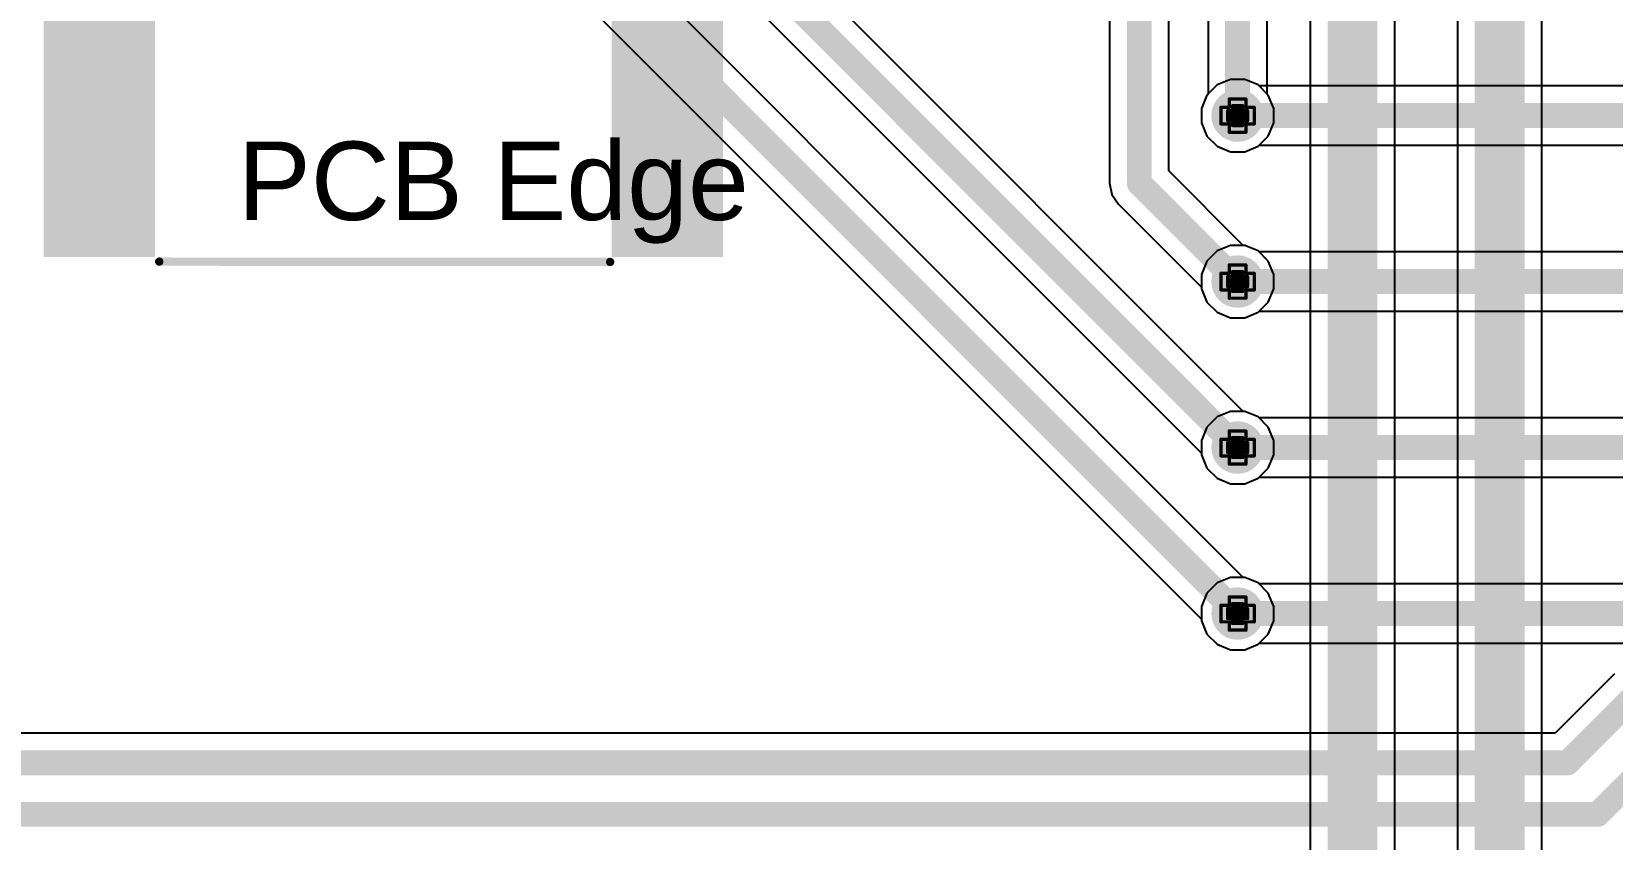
# Model space of a CAD drawing. Header units: inches. Extents: x -7 to 5163, y -3 to 5149.
# Drawn here: x 149.3 to 173.51, y 25.25 to 37.61 of the extents above; entities that cross this region are included whole.
import ezdxf

# ---------------------------------------------------------------- set-up
doc = ezdxf.new("R2010")
doc.units = ezdxf.units.IN
for name, color, linetype in [('Bottom Layer', 5, 'Continuous'), ('Bottom Solder', 6, 'Continuous'), ('Drill Drawing', 1, 'Continuous'), ('GND', 76, 'Continuous'), ('PWR', 16, 'Continuous'), ('Top Layer', 1, 'Continuous'), ('Top Overlay', 2, 'Continuous'), ('Top Paste', 8, 'Continuous'), ('Top Solder', 216, 'Continuous'), ('Via Holes', 16, 'Continuous')]:
    doc.layers.add(name, color=color, linetype=linetype)
doc.styles.add('Arial', font='', dxfattribs={"height": 0.2})
doc.styles.get('Arial').set_extended_font_data('Arial')

# ---------------------------------------------------------------- blocks, each defined once
blk = doc.blocks.new('WAFER_PH2_0_3PWB_65')
at = {"layer": 'Top Layer'}
for points in [[(-2.5, 4.6), (-1.5, 4.6), (-1.5, 1.1), (-2.5, 1.1)], [(-0.5, 4.6), (0.5, 4.6), (0.5, 1.1), (-0.5, 1.1)], [(1.5, 4.6), (2.5, 4.6), (2.5, 1.1), (1.5, 1.1)], [(-5.1, -1.1), (-3.6, -1.1), (-3.6, -4.6), (-5.1, -4.6)], [(3.6, -1.1), (5.1, -1.1), (5.1, -4.6), (3.6, -4.6)]]:
    blk.add_hatch(color=1, dxfattribs=at).paths.add_polyline_path(points)
at = {"layer": 'Top Paste'}
for points in [[(-2.5, 4.6), (-1.5, 4.6), (-1.5, 1.1), (-2.5, 1.1)], [(-0.5, 4.6), (0.5, 4.6), (0.5, 1.1), (-0.5, 1.1)], [(1.5, 4.6), (2.5, 4.6), (2.5, 1.1), (1.5, 1.1)], [(-5.1, -1.1), (-3.6, -1.1), (-3.6, -4.6), (-5.1, -4.6)], [(3.6, -1.1), (5.1, -1.1), (5.1, -4.6), (3.6, -4.6)]]:
    blk.add_hatch(color=8, dxfattribs=at).paths.add_polyline_path(points)
at = {"layer": 'Top Solder'}
for points in [[(-2.602, 4.702), (-1.398, 4.702), (-1.398, 0.998), (-2.602, 0.998)], [(-0.602, 4.702), (0.602, 4.702), (0.602, 0.998), (-0.602, 0.998)], [(1.398, 4.702), (2.602, 4.702), (2.602, 0.998), (1.398, 0.998)], [(-5.202, -0.998), (-3.498, -0.998), (-3.498, -4.702), (-5.202, -4.702)], [(3.498, -0.998), (5.202, -0.998), (5.202, -4.702), (3.498, -4.702)]]:
    blk.add_hatch(color=216, dxfattribs=at).paths.add_polyline_path(points)
at = {"layer": 'Top Overlay'}
for points in [[(-2.88, 3.556, 0.127, 0.127, 0), (-2.727, 3.404, 0.127, 0.127, 0)], [(-2.88, 3.251, 0.127, 0.127, 0), (-2.88, 3.556, 0.127, 0.127, 0)], [(-2.88, 3.251, 0.127, 0.127, 0), (-2.727, 3.404, 0.127, 0.127, 0)], [(-5.089, 2.921, 0.127, 0.127, 0), (-2.778, 2.921, 0.127, 0.127, 0)], [(-5.089, -0.864, 0.127, 0.127, 0), (-5.089, 2.921, 0.127, 0.127, 0)], [(2.778, 2.921, 0.127, 0.127, 0), (5.089, 2.921, 0.127, 0.127, 0)], [(5.089, -0.864, 0.127, 0.127, 0), (5.089, 2.921, 0.127, 0.127, 0)], [(-3.432, -4.775, 0.127, 0.127, 0), (3.473, -4.78, 0.127, 0.127, 0)]]:
    blk.add_lwpolyline(points, format="xyseb", dxfattribs=at)
for points in [[(-2.911, 3.556, 0.0635, 0.0635, 1), (-2.848, 3.556, 0.0635, 0.0635, 1)], [(-2.911, 3.556, 0.0635, 0.0635, 1), (-2.848, 3.556, 0.0635, 0.0635, 1)], [(-2.759, 3.404, 0.0635, 0.0635, 1), (-2.695, 3.404, 0.0635, 0.0635, 1)], [(-2.759, 3.404, 0.0635, 0.0635, 1), (-2.695, 3.404, 0.0635, 0.0635, 1)], [(-2.911, 3.251, 0.0635, 0.0635, 1), (-2.848, 3.251, 0.0635, 0.0635, 1)], [(-2.911, 3.251, 0.0635, 0.0635, 1), (-2.848, 3.251, 0.0635, 0.0635, 1)], [(-5.121, 2.921, 0.0635, 0.0635, 1), (-5.058, 2.921, 0.0635, 0.0635, 1)], [(-5.121, 2.921, 0.0635, 0.0635, 1), (-5.058, 2.921, 0.0635, 0.0635, 1)], [(-2.81, 2.921, 0.0635, 0.0635, 1), (-2.746, 2.921, 0.0635, 0.0635, 1)], [(2.746, 2.921, 0.0635, 0.0635, 1), (2.81, 2.921, 0.0635, 0.0635, 1)], [(5.058, 2.921, 0.0635, 0.0635, 1), (5.121, 2.921, 0.0635, 0.0635, 1)], [(5.058, 2.921, 0.0635, 0.0635, 1), (5.121, 2.921, 0.0635, 0.0635, 1)], [(-5.121, -0.864, 0.0635, 0.0635, 1), (-5.058, -0.864, 0.0635, 0.0635, 1)], [(5.058, -0.864, 0.0635, 0.0635, 1), (5.121, -0.864, 0.0635, 0.0635, 1)], [(-3.464, -4.775, 0.0635, 0.0635, 1), (-3.4, -4.775, 0.0635, 0.0635, 1)], [(3.441, -4.78, 0.0635, 0.0635, 1), (3.505, -4.78, 0.0635, 0.0635, 1)]]:
    blk.add_lwpolyline(points, format="xyseb", close=True, dxfattribs=at)
at = {"layer": 'Top Overlay', "style": 'Arial'}
blk.add_text('PCB Edge', height=1.2, rotation=360, dxfattribs=at).set_placement((-2.229, -4.138))

msp = doc.modelspace()

# ---------------------------------------------------------------- hatches: boundary and pattern name
at = {"layer": 'Bottom Layer'}
h = msp.add_hatch(color=5, dxfattribs=at)
edge = h.paths.add_edge_path()
edge.add_arc((167.767, 36.322), 0.3, 0, 360)
h = msp.add_hatch(color=5, dxfattribs=at)
edge = h.paths.add_edge_path()
edge.add_arc((167.767, 33.782), 0.3, 0, 360)
h = msp.add_hatch(color=5, dxfattribs=at)
edge = h.paths.add_edge_path()
edge.add_arc((167.767, 31.242), 0.3, 0, 360)
h = msp.add_hatch(color=5, dxfattribs=at)
edge = h.paths.add_edge_path()
edge.add_arc((167.767, 28.702), 0.3, 0, 360)
at = {"layer": 'Bottom Solder'}
h = msp.add_hatch(color=6, dxfattribs=at)
edge = h.paths.add_edge_path()
edge.add_arc((167.767, 36.322), 0.402, 0, 360)
h = msp.add_hatch(color=6, dxfattribs=at)
edge = h.paths.add_edge_path()
edge.add_arc((167.767, 33.782), 0.402, 0, 360)
h = msp.add_hatch(color=6, dxfattribs=at)
edge = h.paths.add_edge_path()
edge.add_arc((167.767, 31.242), 0.402, 0, 360)
h = msp.add_hatch(color=6, dxfattribs=at)
edge = h.paths.add_edge_path()
edge.add_arc((167.767, 28.702), 0.402, 0, 360)
at = {"layer": 'GND'}
h = msp.add_hatch(color=76, dxfattribs=at)
edge = h.paths.add_edge_path()
edge.add_arc((167.767, 36.322), 0.3, 0, 360)
h = msp.add_hatch(color=76, dxfattribs=at)
edge = h.paths.add_edge_path()
edge.add_arc((167.767, 33.782), 0.3, 0, 360)
h = msp.add_hatch(color=76, dxfattribs=at)
edge = h.paths.add_edge_path()
edge.add_arc((167.767, 31.242), 0.3, 0, 360)
h = msp.add_hatch(color=76, dxfattribs=at)
edge = h.paths.add_edge_path()
edge.add_arc((167.767, 28.702), 0.3, 0, 360)
at = {"layer": 'PWR'}
h = msp.add_hatch(color=16, dxfattribs=at)
edge = h.paths.add_edge_path()
edge.add_arc((167.767, 36.322), 0.3, 0, 360)
h = msp.add_hatch(color=16, dxfattribs=at)
edge = h.paths.add_edge_path()
edge.add_arc((167.767, 33.782), 0.3, 0, 360)
h = msp.add_hatch(color=16, dxfattribs=at)
edge = h.paths.add_edge_path()
edge.add_arc((167.767, 31.242), 0.3, 0, 360)
h = msp.add_hatch(color=16, dxfattribs=at)
edge = h.paths.add_edge_path()
edge.add_arc((167.767, 28.702), 0.3, 0, 360)
at = {"layer": 'Top Layer'}
h = msp.add_hatch(color=1, dxfattribs=at)
edge = h.paths.add_edge_path()
edge.add_arc((167.767, 36.322), 0.3, 0, 360)
h = msp.add_hatch(color=1, dxfattribs=at)
edge = h.paths.add_edge_path()
edge.add_arc((167.767, 33.782), 0.3, 0, 360)
h = msp.add_hatch(color=1, dxfattribs=at)
edge = h.paths.add_edge_path()
edge.add_arc((167.767, 31.242), 0.3, 0, 360)
h = msp.add_hatch(color=1, dxfattribs=at)
edge = h.paths.add_edge_path()
edge.add_arc((167.767, 28.702), 0.3, 0, 360)
at = {"layer": 'Top Solder'}
h = msp.add_hatch(color=216, dxfattribs=at)
edge = h.paths.add_edge_path()
edge.add_arc((167.767, 36.322), 0.402, 0, 360)
h = msp.add_hatch(color=216, dxfattribs=at)
edge = h.paths.add_edge_path()
edge.add_arc((167.767, 33.782), 0.402, 0, 360)
h = msp.add_hatch(color=216, dxfattribs=at)
edge = h.paths.add_edge_path()
edge.add_arc((167.767, 31.242), 0.402, 0, 360)
h = msp.add_hatch(color=216, dxfattribs=at)
edge = h.paths.add_edge_path()
edge.add_arc((167.767, 28.702), 0.402, 0, 360)
at = {"layer": 'Via Holes'}
h = msp.add_hatch(color=7, dxfattribs=at)
edge = h.paths.add_edge_path()
edge.add_arc((167.767, 36.322), 0.15, 0, 360)
h = msp.add_hatch(color=7, dxfattribs=at)
edge = h.paths.add_edge_path()
edge.add_arc((167.767, 33.782), 0.15, 0, 360)
h = msp.add_hatch(color=7, dxfattribs=at)
edge = h.paths.add_edge_path()
edge.add_arc((167.767, 31.242), 0.15, 0, 360)
h = msp.add_hatch(color=7, dxfattribs=at)
edge = h.paths.add_edge_path()
edge.add_arc((167.767, 28.702), 0.15, 0, 360)

# ---------------------------------------------------------------- linework, layer by layer
at = {"layer": 'Bottom Layer'}
for p, q in [((168.878, 127.965), (168.878, 20.188)), ((170.173, 19.919), (170.173, 127.965)), ((171.133, 126.644), (171.133, 19.195)), ((168.22, 36.652), (168.22, 106.119)), ((167.314, 105.932), (167.314, 36.652)), ((165.808, 104.579), (165.808, 35.287)), ((166.715, 35.475), (166.715, 104.767)), ((172.428, 18.927), (172.428, 50.189)), ((167.854, 31.796), (158.976, 40.674)), ((167.854, 29.256), (157.159, 39.951)), ((158.202, 40.166), (167.213, 31.155)), ((156.385, 39.443), (167.213, 28.615)), ((167.297, 36.636), (167.213, 36.432)), ((167.314, 36.652), (167.297, 36.636)), ((168.237, 36.636), (168.22, 36.652)), ((168.321, 36.432), (168.237, 36.636)), ((167.213, 36.432), (167.213, 36.212)), ((168.321, 36.212), (168.321, 36.432)), ((167.213, 36.212), (167.297, 36.008)), ((168.237, 36.008), (168.321, 36.212)), ((167.297, 36.008), (167.453, 35.852)), ((167.453, 35.852), (167.657, 35.768)), ((167.877, 35.768), (168.081, 35.852)), ((168.081, 35.852), (168.237, 36.008)), ((167.657, 35.768), (167.877, 35.768)), ((167.854, 34.336), (166.715, 35.475)), ((165.808, 35.287), (165.843, 35.114)), ((165.843, 35.114), (165.941, 34.967)), ((165.941, 34.967), (167.213, 33.695)), ((167.877, 34.336), (167.854, 34.336)), ((168.081, 34.252), (167.877, 34.336)), ((168.237, 34.096), (168.081, 34.252)), ((168.321, 33.892), (168.237, 34.096)), ((168.321, 33.672), (168.321, 33.892)), ((167.213, 33.695), (167.213, 33.672)), ((167.213, 33.672), (167.297, 33.468)), ((168.237, 33.468), (168.321, 33.672)), ((167.297, 33.468), (167.453, 33.312)), ((168.081, 33.312), (168.237, 33.468)), ((167.453, 33.312), (167.657, 33.228)), ((167.657, 33.228), (167.877, 33.228)), ((167.877, 33.228), (168.081, 33.312)), ((167.877, 31.796), (167.854, 31.796)), ((168.081, 31.712), (167.877, 31.796)), ((168.237, 31.556), (168.081, 31.712)), ((168.321, 31.352), (168.237, 31.556)), ((168.321, 31.132), (168.321, 31.352)), ((167.213, 31.155), (167.213, 31.132)), ((167.213, 31.132), (167.297, 30.928)), ((168.237, 30.928), (168.321, 31.132)), ((167.297, 30.928), (167.453, 30.772)), ((167.453, 30.772), (167.657, 30.688)), ((167.877, 30.688), (168.081, 30.772)), ((168.081, 30.772), (168.237, 30.928)), ((167.657, 30.688), (167.877, 30.688)), ((167.877, 29.256), (167.854, 29.256)), ((168.081, 29.172), (167.877, 29.256)), ((168.237, 29.016), (168.081, 29.172)), ((168.321, 28.812), (168.237, 29.016)), ((168.321, 28.592), (168.321, 28.812)), ((167.213, 28.615), (167.213, 28.592)), ((167.213, 28.592), (167.297, 28.388)), ((168.237, 28.388), (168.321, 28.592)), ((167.297, 28.388), (167.453, 28.232)), ((168.081, 28.232), (168.237, 28.388)), ((167.453, 28.232), (167.657, 28.148)), ((167.657, 28.148), (167.877, 28.148)), ((167.877, 28.148), (168.081, 28.232))]:
    msp.add_line(p, q, dxfattribs=at)
for points in [[(169.525, 19.919, 0.762, 0.762, 0), (169.525, 128.378, 0.762, 0.762, 0)], [(171.78, 18.927, 0.762, 0.762, 0), (171.78, 126.644, 0.762, 0.762, 0)], [(167.767, 36.322, 0.381, 0.381, 0), (167.767, 106.119, 0.381, 0.381, 0)], [(166.262, 35.287, 0.381, 0.381, 0), (166.262, 104.767, 0.381, 0.381, 0)], [(158.523, 40.486, 0.381, 0.381, 0), (167.767, 31.242, 0.381, 0.381, 0)], [(156.706, 39.763, 0.381, 0.381, 0), (167.767, 28.702, 0.381, 0.381, 0)], [(166.262, 35.287, 0.381, 0.381, 0), (167.767, 33.782, 0.381, 0.381, 0)]]:
    msp.add_lwpolyline(points, format="xyseb", dxfattribs=at)
for points in [[(167.672, 36.322, 0.191, 0.191, 1), (167.862, 36.322, 0.191, 0.191, 1)], [(166.166, 35.287, 0.191, 0.191, 1), (166.357, 35.287, 0.191, 0.191, 1)], [(166.166, 35.287, 0.191, 0.191, 1), (166.357, 35.287, 0.191, 0.191, 1)], [(167.672, 33.782, 0.191, 0.191, 1), (167.862, 33.782, 0.191, 0.191, 1)], [(167.672, 31.242, 0.191, 0.191, 1), (167.862, 31.242, 0.191, 0.191, 1)], [(167.672, 28.702, 0.191, 0.191, 1), (167.862, 28.702, 0.191, 0.191, 1)]]:
    msp.add_lwpolyline(points, format="xyseb", close=True, dxfattribs=at)
at = {"layer": 'Drill Drawing'}
for points in [[(167.64, 36.449, 0.0508, 0.0508, 0), (167.64, 36.576, 0.0508, 0.0508, 0)], [(167.64, 36.576, 0.0508, 0.0508, 0), (167.894, 36.576, 0.0508, 0.0508, 0)], [(167.894, 36.449, 0.0508, 0.0508, 0), (167.894, 36.576, 0.0508, 0.0508, 0)], [(167.513, 36.195, 0.0508, 0.0508, 0), (167.513, 36.449, 0.0508, 0.0508, 0)], [(167.513, 36.449, 0.0508, 0.0508, 0), (167.64, 36.449, 0.0508, 0.0508, 0)], [(167.615, 36.246, 0.0508, 0.0508, 0), (167.615, 36.398, 0.0508, 0.0508, 0)], [(167.615, 36.398, 0.0508, 0.0508, 0), (167.691, 36.398, 0.0508, 0.0508, 0)], [(167.691, 36.398, 0.0508, 0.0508, 0), (167.691, 36.474, 0.0508, 0.0508, 0)], [(167.691, 36.474, 0.0508, 0.0508, 0), (167.843, 36.474, 0.0508, 0.0508, 0)], [(167.843, 36.398, 0.0508, 0.0508, 0), (167.843, 36.474, 0.0508, 0.0508, 0)], [(167.843, 36.398, 0.0508, 0.0508, 0), (167.919, 36.398, 0.0508, 0.0508, 0)], [(167.894, 36.449, 0.0508, 0.0508, 0), (168.021, 36.449, 0.0508, 0.0508, 0)], [(167.919, 36.246, 0.0508, 0.0508, 0), (167.919, 36.398, 0.0508, 0.0508, 0)], [(168.021, 36.195, 0.0508, 0.0508, 0), (168.021, 36.449, 0.0508, 0.0508, 0)], [(167.513, 36.195, 0.0508, 0.0508, 0), (167.64, 36.195, 0.0508, 0.0508, 0)], [(167.615, 36.246, 0.0508, 0.0508, 0), (167.691, 36.246, 0.0508, 0.0508, 0)], [(167.64, 36.068, 0.0508, 0.0508, 0), (167.64, 36.195, 0.0508, 0.0508, 0)], [(167.64, 36.068, 0.0508, 0.0508, 0), (167.894, 36.068, 0.0508, 0.0508, 0)], [(167.691, 36.17, 0.0508, 0.0508, 0), (167.691, 36.246, 0.0508, 0.0508, 0)], [(167.691, 36.17, 0.0508, 0.0508, 0), (167.843, 36.17, 0.0508, 0.0508, 0)], [(167.843, 36.246, 0.0508, 0.0508, 0), (167.919, 36.246, 0.0508, 0.0508, 0)], [(167.843, 36.17, 0.0508, 0.0508, 0), (167.843, 36.246, 0.0508, 0.0508, 0)], [(167.894, 36.195, 0.0508, 0.0508, 0), (168.021, 36.195, 0.0508, 0.0508, 0)], [(167.894, 36.068, 0.0508, 0.0508, 0), (167.894, 36.195, 0.0508, 0.0508, 0)], [(167.513, 33.655, 0.0508, 0.0508, 0), (167.513, 33.909, 0.0508, 0.0508, 0)], [(167.513, 33.909, 0.0508, 0.0508, 0), (167.64, 33.909, 0.0508, 0.0508, 0)], [(167.64, 33.909, 0.0508, 0.0508, 0), (167.64, 34.036, 0.0508, 0.0508, 0)], [(167.64, 34.036, 0.0508, 0.0508, 0), (167.894, 34.036, 0.0508, 0.0508, 0)], [(167.691, 33.858, 0.0508, 0.0508, 0), (167.691, 33.934, 0.0508, 0.0508, 0)], [(167.691, 33.934, 0.0508, 0.0508, 0), (167.843, 33.934, 0.0508, 0.0508, 0)], [(167.843, 33.858, 0.0508, 0.0508, 0), (167.843, 33.934, 0.0508, 0.0508, 0)], [(167.894, 33.909, 0.0508, 0.0508, 0), (167.894, 34.036, 0.0508, 0.0508, 0)], [(167.894, 33.909, 0.0508, 0.0508, 0), (168.021, 33.909, 0.0508, 0.0508, 0)], [(168.021, 33.655, 0.0508, 0.0508, 0), (168.021, 33.909, 0.0508, 0.0508, 0)], [(167.513, 33.655, 0.0508, 0.0508, 0), (167.64, 33.655, 0.0508, 0.0508, 0)], [(167.615, 33.706, 0.0508, 0.0508, 0), (167.615, 33.858, 0.0508, 0.0508, 0)], [(167.615, 33.858, 0.0508, 0.0508, 0), (167.691, 33.858, 0.0508, 0.0508, 0)], [(167.615, 33.706, 0.0508, 0.0508, 0), (167.691, 33.706, 0.0508, 0.0508, 0)], [(167.64, 33.528, 0.0508, 0.0508, 0), (167.64, 33.655, 0.0508, 0.0508, 0)], [(167.691, 33.63, 0.0508, 0.0508, 0), (167.691, 33.706, 0.0508, 0.0508, 0)], [(167.691, 33.63, 0.0508, 0.0508, 0), (167.843, 33.63, 0.0508, 0.0508, 0)], [(167.843, 33.858, 0.0508, 0.0508, 0), (167.919, 33.858, 0.0508, 0.0508, 0)], [(167.843, 33.706, 0.0508, 0.0508, 0), (167.919, 33.706, 0.0508, 0.0508, 0)], [(167.843, 33.63, 0.0508, 0.0508, 0), (167.843, 33.706, 0.0508, 0.0508, 0)], [(167.894, 33.655, 0.0508, 0.0508, 0), (168.021, 33.655, 0.0508, 0.0508, 0)], [(167.894, 33.528, 0.0508, 0.0508, 0), (167.894, 33.655, 0.0508, 0.0508, 0)], [(167.919, 33.706, 0.0508, 0.0508, 0), (167.919, 33.858, 0.0508, 0.0508, 0)], [(167.64, 33.528, 0.0508, 0.0508, 0), (167.894, 33.528, 0.0508, 0.0508, 0)], [(167.64, 31.369, 0.0508, 0.0508, 0), (167.64, 31.496, 0.0508, 0.0508, 0)], [(167.64, 31.496, 0.0508, 0.0508, 0), (167.894, 31.496, 0.0508, 0.0508, 0)], [(167.894, 31.369, 0.0508, 0.0508, 0), (167.894, 31.496, 0.0508, 0.0508, 0)], [(167.513, 31.115, 0.0508, 0.0508, 0), (167.513, 31.369, 0.0508, 0.0508, 0)], [(167.513, 31.369, 0.0508, 0.0508, 0), (167.64, 31.369, 0.0508, 0.0508, 0)], [(167.615, 31.166, 0.0508, 0.0508, 0), (167.615, 31.318, 0.0508, 0.0508, 0)], [(167.615, 31.318, 0.0508, 0.0508, 0), (167.691, 31.318, 0.0508, 0.0508, 0)], [(167.691, 31.318, 0.0508, 0.0508, 0), (167.691, 31.394, 0.0508, 0.0508, 0)], [(167.691, 31.394, 0.0508, 0.0508, 0), (167.843, 31.394, 0.0508, 0.0508, 0)], [(167.843, 31.318, 0.0508, 0.0508, 0), (167.843, 31.394, 0.0508, 0.0508, 0)], [(167.843, 31.318, 0.0508, 0.0508, 0), (167.919, 31.318, 0.0508, 0.0508, 0)], [(167.894, 31.369, 0.0508, 0.0508, 0), (168.021, 31.369, 0.0508, 0.0508, 0)], [(167.919, 31.166, 0.0508, 0.0508, 0), (167.919, 31.318, 0.0508, 0.0508, 0)], [(168.021, 31.115, 0.0508, 0.0508, 0), (168.021, 31.369, 0.0508, 0.0508, 0)], [(167.513, 31.115, 0.0508, 0.0508, 0), (167.64, 31.115, 0.0508, 0.0508, 0)], [(167.615, 31.166, 0.0508, 0.0508, 0), (167.691, 31.166, 0.0508, 0.0508, 0)], [(167.64, 30.988, 0.0508, 0.0508, 0), (167.64, 31.115, 0.0508, 0.0508, 0)], [(167.64, 30.988, 0.0508, 0.0508, 0), (167.894, 30.988, 0.0508, 0.0508, 0)], [(167.691, 31.09, 0.0508, 0.0508, 0), (167.691, 31.166, 0.0508, 0.0508, 0)], [(167.691, 31.09, 0.0508, 0.0508, 0), (167.843, 31.09, 0.0508, 0.0508, 0)], [(167.843, 31.166, 0.0508, 0.0508, 0), (167.919, 31.166, 0.0508, 0.0508, 0)], [(167.843, 31.09, 0.0508, 0.0508, 0), (167.843, 31.166, 0.0508, 0.0508, 0)], [(167.894, 31.115, 0.0508, 0.0508, 0), (168.021, 31.115, 0.0508, 0.0508, 0)], [(167.894, 30.988, 0.0508, 0.0508, 0), (167.894, 31.115, 0.0508, 0.0508, 0)], [(167.513, 28.575, 0.0508, 0.0508, 0), (167.513, 28.829, 0.0508, 0.0508, 0)], [(167.513, 28.829, 0.0508, 0.0508, 0), (167.64, 28.829, 0.0508, 0.0508, 0)], [(167.64, 28.829, 0.0508, 0.0508, 0), (167.64, 28.956, 0.0508, 0.0508, 0)], [(167.64, 28.956, 0.0508, 0.0508, 0), (167.894, 28.956, 0.0508, 0.0508, 0)], [(167.691, 28.778, 0.0508, 0.0508, 0), (167.691, 28.854, 0.0508, 0.0508, 0)], [(167.691, 28.854, 0.0508, 0.0508, 0), (167.843, 28.854, 0.0508, 0.0508, 0)], [(167.843, 28.778, 0.0508, 0.0508, 0), (167.843, 28.854, 0.0508, 0.0508, 0)], [(167.894, 28.829, 0.0508, 0.0508, 0), (167.894, 28.956, 0.0508, 0.0508, 0)], [(167.894, 28.829, 0.0508, 0.0508, 0), (168.021, 28.829, 0.0508, 0.0508, 0)], [(168.021, 28.575, 0.0508, 0.0508, 0), (168.021, 28.829, 0.0508, 0.0508, 0)], [(167.513, 28.575, 0.0508, 0.0508, 0), (167.64, 28.575, 0.0508, 0.0508, 0)], [(167.615, 28.626, 0.0508, 0.0508, 0), (167.615, 28.778, 0.0508, 0.0508, 0)], [(167.615, 28.778, 0.0508, 0.0508, 0), (167.691, 28.778, 0.0508, 0.0508, 0)], [(167.615, 28.626, 0.0508, 0.0508, 0), (167.691, 28.626, 0.0508, 0.0508, 0)], [(167.64, 28.448, 0.0508, 0.0508, 0), (167.64, 28.575, 0.0508, 0.0508, 0)], [(167.691, 28.55, 0.0508, 0.0508, 0), (167.691, 28.626, 0.0508, 0.0508, 0)], [(167.691, 28.55, 0.0508, 0.0508, 0), (167.843, 28.55, 0.0508, 0.0508, 0)], [(167.843, 28.778, 0.0508, 0.0508, 0), (167.919, 28.778, 0.0508, 0.0508, 0)], [(167.843, 28.626, 0.0508, 0.0508, 0), (167.919, 28.626, 0.0508, 0.0508, 0)], [(167.843, 28.55, 0.0508, 0.0508, 0), (167.843, 28.626, 0.0508, 0.0508, 0)], [(167.894, 28.575, 0.0508, 0.0508, 0), (168.021, 28.575, 0.0508, 0.0508, 0)], [(167.894, 28.448, 0.0508, 0.0508, 0), (167.894, 28.575, 0.0508, 0.0508, 0)], [(167.919, 28.626, 0.0508, 0.0508, 0), (167.919, 28.778, 0.0508, 0.0508, 0)], [(167.64, 28.448, 0.0508, 0.0508, 0), (167.894, 28.448, 0.0508, 0.0508, 0)]]:
    msp.add_lwpolyline(points, format="xyseb", dxfattribs=at)
for points in [[(167.627, 36.576, 0.0254, 0.0254, 1), (167.653, 36.576, 0.0254, 0.0254, 1)], [(167.627, 36.576, 0.0254, 0.0254, 1), (167.653, 36.576, 0.0254, 0.0254, 1)], [(167.881, 36.576, 0.0254, 0.0254, 1), (167.907, 36.576, 0.0254, 0.0254, 1)], [(167.881, 36.576, 0.0254, 0.0254, 1), (167.907, 36.576, 0.0254, 0.0254, 1)], [(167.5, 36.449, 0.0254, 0.0254, 1), (167.526, 36.449, 0.0254, 0.0254, 1)], [(167.5, 36.449, 0.0254, 0.0254, 1), (167.526, 36.449, 0.0254, 0.0254, 1)], [(167.602, 36.398, 0.0254, 0.0254, 1), (167.627, 36.398, 0.0254, 0.0254, 1)], [(167.602, 36.398, 0.0254, 0.0254, 1), (167.627, 36.398, 0.0254, 0.0254, 1)], [(167.627, 36.449, 0.0254, 0.0254, 1), (167.653, 36.449, 0.0254, 0.0254, 1)], [(167.627, 36.449, 0.0254, 0.0254, 1), (167.653, 36.449, 0.0254, 0.0254, 1)], [(167.678, 36.474, 0.0254, 0.0254, 1), (167.703, 36.474, 0.0254, 0.0254, 1)], [(167.678, 36.474, 0.0254, 0.0254, 1), (167.703, 36.474, 0.0254, 0.0254, 1)], [(167.678, 36.398, 0.0254, 0.0254, 1), (167.703, 36.398, 0.0254, 0.0254, 1)], [(167.678, 36.398, 0.0254, 0.0254, 1), (167.703, 36.398, 0.0254, 0.0254, 1)], [(167.831, 36.474, 0.0254, 0.0254, 1), (167.856, 36.474, 0.0254, 0.0254, 1)], [(167.831, 36.474, 0.0254, 0.0254, 1), (167.856, 36.474, 0.0254, 0.0254, 1)], [(167.831, 36.398, 0.0254, 0.0254, 1), (167.856, 36.398, 0.0254, 0.0254, 1)], [(167.831, 36.398, 0.0254, 0.0254, 1), (167.856, 36.398, 0.0254, 0.0254, 1)], [(167.881, 36.449, 0.0254, 0.0254, 1), (167.907, 36.449, 0.0254, 0.0254, 1)], [(167.881, 36.449, 0.0254, 0.0254, 1), (167.907, 36.449, 0.0254, 0.0254, 1)], [(167.907, 36.398, 0.0254, 0.0254, 1), (167.932, 36.398, 0.0254, 0.0254, 1)], [(167.907, 36.398, 0.0254, 0.0254, 1), (167.932, 36.398, 0.0254, 0.0254, 1)], [(168.008, 36.449, 0.0254, 0.0254, 1), (168.034, 36.449, 0.0254, 0.0254, 1)], [(168.008, 36.449, 0.0254, 0.0254, 1), (168.034, 36.449, 0.0254, 0.0254, 1)], [(167.5, 36.195, 0.0254, 0.0254, 1), (167.526, 36.195, 0.0254, 0.0254, 1)], [(167.5, 36.195, 0.0254, 0.0254, 1), (167.526, 36.195, 0.0254, 0.0254, 1)], [(167.602, 36.246, 0.0254, 0.0254, 1), (167.627, 36.246, 0.0254, 0.0254, 1)], [(167.602, 36.246, 0.0254, 0.0254, 1), (167.627, 36.246, 0.0254, 0.0254, 1)], [(167.627, 36.195, 0.0254, 0.0254, 1), (167.653, 36.195, 0.0254, 0.0254, 1)], [(167.627, 36.195, 0.0254, 0.0254, 1), (167.653, 36.195, 0.0254, 0.0254, 1)], [(167.627, 36.068, 0.0254, 0.0254, 1), (167.653, 36.068, 0.0254, 0.0254, 1)], [(167.627, 36.068, 0.0254, 0.0254, 1), (167.653, 36.068, 0.0254, 0.0254, 1)], [(167.678, 36.246, 0.0254, 0.0254, 1), (167.703, 36.246, 0.0254, 0.0254, 1)], [(167.678, 36.246, 0.0254, 0.0254, 1), (167.703, 36.246, 0.0254, 0.0254, 1)], [(167.678, 36.17, 0.0254, 0.0254, 1), (167.703, 36.17, 0.0254, 0.0254, 1)], [(167.678, 36.17, 0.0254, 0.0254, 1), (167.703, 36.17, 0.0254, 0.0254, 1)], [(167.831, 36.246, 0.0254, 0.0254, 1), (167.856, 36.246, 0.0254, 0.0254, 1)], [(167.831, 36.246, 0.0254, 0.0254, 1), (167.856, 36.246, 0.0254, 0.0254, 1)], [(167.831, 36.17, 0.0254, 0.0254, 1), (167.856, 36.17, 0.0254, 0.0254, 1)], [(167.831, 36.17, 0.0254, 0.0254, 1), (167.856, 36.17, 0.0254, 0.0254, 1)], [(167.881, 36.195, 0.0254, 0.0254, 1), (167.907, 36.195, 0.0254, 0.0254, 1)], [(167.881, 36.195, 0.0254, 0.0254, 1), (167.907, 36.195, 0.0254, 0.0254, 1)], [(167.881, 36.068, 0.0254, 0.0254, 1), (167.907, 36.068, 0.0254, 0.0254, 1)], [(167.881, 36.068, 0.0254, 0.0254, 1), (167.907, 36.068, 0.0254, 0.0254, 1)], [(167.907, 36.246, 0.0254, 0.0254, 1), (167.932, 36.246, 0.0254, 0.0254, 1)], [(167.907, 36.246, 0.0254, 0.0254, 1), (167.932, 36.246, 0.0254, 0.0254, 1)], [(168.008, 36.195, 0.0254, 0.0254, 1), (168.034, 36.195, 0.0254, 0.0254, 1)], [(168.008, 36.195, 0.0254, 0.0254, 1), (168.034, 36.195, 0.0254, 0.0254, 1)], [(167.5, 33.909, 0.0254, 0.0254, 1), (167.526, 33.909, 0.0254, 0.0254, 1)], [(167.5, 33.909, 0.0254, 0.0254, 1), (167.526, 33.909, 0.0254, 0.0254, 1)], [(167.627, 34.036, 0.0254, 0.0254, 1), (167.653, 34.036, 0.0254, 0.0254, 1)], [(167.627, 34.036, 0.0254, 0.0254, 1), (167.653, 34.036, 0.0254, 0.0254, 1)], [(167.627, 33.909, 0.0254, 0.0254, 1), (167.653, 33.909, 0.0254, 0.0254, 1)], [(167.627, 33.909, 0.0254, 0.0254, 1), (167.653, 33.909, 0.0254, 0.0254, 1)], [(167.678, 33.934, 0.0254, 0.0254, 1), (167.703, 33.934, 0.0254, 0.0254, 1)], [(167.678, 33.934, 0.0254, 0.0254, 1), (167.703, 33.934, 0.0254, 0.0254, 1)], [(167.831, 33.934, 0.0254, 0.0254, 1), (167.856, 33.934, 0.0254, 0.0254, 1)], [(167.831, 33.934, 0.0254, 0.0254, 1), (167.856, 33.934, 0.0254, 0.0254, 1)], [(167.881, 34.036, 0.0254, 0.0254, 1), (167.907, 34.036, 0.0254, 0.0254, 1)], [(167.881, 34.036, 0.0254, 0.0254, 1), (167.907, 34.036, 0.0254, 0.0254, 1)], [(167.881, 33.909, 0.0254, 0.0254, 1), (167.907, 33.909, 0.0254, 0.0254, 1)], [(167.881, 33.909, 0.0254, 0.0254, 1), (167.907, 33.909, 0.0254, 0.0254, 1)], [(168.008, 33.909, 0.0254, 0.0254, 1), (168.034, 33.909, 0.0254, 0.0254, 1)], [(168.008, 33.909, 0.0254, 0.0254, 1), (168.034, 33.909, 0.0254, 0.0254, 1)], [(167.5, 33.655, 0.0254, 0.0254, 1), (167.526, 33.655, 0.0254, 0.0254, 1)], [(167.5, 33.655, 0.0254, 0.0254, 1), (167.526, 33.655, 0.0254, 0.0254, 1)], [(167.602, 33.858, 0.0254, 0.0254, 1), (167.627, 33.858, 0.0254, 0.0254, 1)], [(167.602, 33.858, 0.0254, 0.0254, 1), (167.627, 33.858, 0.0254, 0.0254, 1)], [(167.602, 33.706, 0.0254, 0.0254, 1), (167.627, 33.706, 0.0254, 0.0254, 1)], [(167.602, 33.706, 0.0254, 0.0254, 1), (167.627, 33.706, 0.0254, 0.0254, 1)], [(167.627, 33.655, 0.0254, 0.0254, 1), (167.653, 33.655, 0.0254, 0.0254, 1)], [(167.627, 33.655, 0.0254, 0.0254, 1), (167.653, 33.655, 0.0254, 0.0254, 1)], [(167.678, 33.858, 0.0254, 0.0254, 1), (167.703, 33.858, 0.0254, 0.0254, 1)], [(167.678, 33.858, 0.0254, 0.0254, 1), (167.703, 33.858, 0.0254, 0.0254, 1)], [(167.678, 33.706, 0.0254, 0.0254, 1), (167.703, 33.706, 0.0254, 0.0254, 1)], [(167.678, 33.706, 0.0254, 0.0254, 1), (167.703, 33.706, 0.0254, 0.0254, 1)], [(167.678, 33.63, 0.0254, 0.0254, 1), (167.703, 33.63, 0.0254, 0.0254, 1)], [(167.678, 33.63, 0.0254, 0.0254, 1), (167.703, 33.63, 0.0254, 0.0254, 1)], [(167.831, 33.858, 0.0254, 0.0254, 1), (167.856, 33.858, 0.0254, 0.0254, 1)], [(167.831, 33.858, 0.0254, 0.0254, 1), (167.856, 33.858, 0.0254, 0.0254, 1)], [(167.831, 33.706, 0.0254, 0.0254, 1), (167.856, 33.706, 0.0254, 0.0254, 1)], [(167.831, 33.706, 0.0254, 0.0254, 1), (167.856, 33.706, 0.0254, 0.0254, 1)], [(167.831, 33.63, 0.0254, 0.0254, 1), (167.856, 33.63, 0.0254, 0.0254, 1)], [(167.831, 33.63, 0.0254, 0.0254, 1), (167.856, 33.63, 0.0254, 0.0254, 1)], [(167.881, 33.655, 0.0254, 0.0254, 1), (167.907, 33.655, 0.0254, 0.0254, 1)], [(167.881, 33.655, 0.0254, 0.0254, 1), (167.907, 33.655, 0.0254, 0.0254, 1)], [(167.907, 33.858, 0.0254, 0.0254, 1), (167.932, 33.858, 0.0254, 0.0254, 1)], [(167.907, 33.858, 0.0254, 0.0254, 1), (167.932, 33.858, 0.0254, 0.0254, 1)], [(167.907, 33.706, 0.0254, 0.0254, 1), (167.932, 33.706, 0.0254, 0.0254, 1)], [(167.907, 33.706, 0.0254, 0.0254, 1), (167.932, 33.706, 0.0254, 0.0254, 1)], [(168.008, 33.655, 0.0254, 0.0254, 1), (168.034, 33.655, 0.0254, 0.0254, 1)], [(168.008, 33.655, 0.0254, 0.0254, 1), (168.034, 33.655, 0.0254, 0.0254, 1)], [(167.627, 33.528, 0.0254, 0.0254, 1), (167.653, 33.528, 0.0254, 0.0254, 1)], [(167.627, 33.528, 0.0254, 0.0254, 1), (167.653, 33.528, 0.0254, 0.0254, 1)], [(167.881, 33.528, 0.0254, 0.0254, 1), (167.907, 33.528, 0.0254, 0.0254, 1)], [(167.881, 33.528, 0.0254, 0.0254, 1), (167.907, 33.528, 0.0254, 0.0254, 1)], [(167.627, 31.496, 0.0254, 0.0254, 1), (167.653, 31.496, 0.0254, 0.0254, 1)], [(167.627, 31.496, 0.0254, 0.0254, 1), (167.653, 31.496, 0.0254, 0.0254, 1)], [(167.881, 31.496, 0.0254, 0.0254, 1), (167.907, 31.496, 0.0254, 0.0254, 1)], [(167.881, 31.496, 0.0254, 0.0254, 1), (167.907, 31.496, 0.0254, 0.0254, 1)], [(167.5, 31.369, 0.0254, 0.0254, 1), (167.526, 31.369, 0.0254, 0.0254, 1)], [(167.5, 31.369, 0.0254, 0.0254, 1), (167.526, 31.369, 0.0254, 0.0254, 1)], [(167.602, 31.318, 0.0254, 0.0254, 1), (167.627, 31.318, 0.0254, 0.0254, 1)], [(167.602, 31.318, 0.0254, 0.0254, 1), (167.627, 31.318, 0.0254, 0.0254, 1)], [(167.627, 31.369, 0.0254, 0.0254, 1), (167.653, 31.369, 0.0254, 0.0254, 1)], [(167.627, 31.369, 0.0254, 0.0254, 1), (167.653, 31.369, 0.0254, 0.0254, 1)], [(167.678, 31.394, 0.0254, 0.0254, 1), (167.703, 31.394, 0.0254, 0.0254, 1)], [(167.678, 31.394, 0.0254, 0.0254, 1), (167.703, 31.394, 0.0254, 0.0254, 1)], [(167.678, 31.318, 0.0254, 0.0254, 1), (167.703, 31.318, 0.0254, 0.0254, 1)], [(167.678, 31.318, 0.0254, 0.0254, 1), (167.703, 31.318, 0.0254, 0.0254, 1)], [(167.831, 31.394, 0.0254, 0.0254, 1), (167.856, 31.394, 0.0254, 0.0254, 1)], [(167.831, 31.394, 0.0254, 0.0254, 1), (167.856, 31.394, 0.0254, 0.0254, 1)], [(167.831, 31.318, 0.0254, 0.0254, 1), (167.856, 31.318, 0.0254, 0.0254, 1)], [(167.831, 31.318, 0.0254, 0.0254, 1), (167.856, 31.318, 0.0254, 0.0254, 1)], [(167.881, 31.369, 0.0254, 0.0254, 1), (167.907, 31.369, 0.0254, 0.0254, 1)], [(167.881, 31.369, 0.0254, 0.0254, 1), (167.907, 31.369, 0.0254, 0.0254, 1)], [(167.907, 31.318, 0.0254, 0.0254, 1), (167.932, 31.318, 0.0254, 0.0254, 1)], [(167.907, 31.318, 0.0254, 0.0254, 1), (167.932, 31.318, 0.0254, 0.0254, 1)], [(168.008, 31.369, 0.0254, 0.0254, 1), (168.034, 31.369, 0.0254, 0.0254, 1)], [(168.008, 31.369, 0.0254, 0.0254, 1), (168.034, 31.369, 0.0254, 0.0254, 1)], [(167.5, 31.115, 0.0254, 0.0254, 1), (167.526, 31.115, 0.0254, 0.0254, 1)], [(167.5, 31.115, 0.0254, 0.0254, 1), (167.526, 31.115, 0.0254, 0.0254, 1)], [(167.602, 31.166, 0.0254, 0.0254, 1), (167.627, 31.166, 0.0254, 0.0254, 1)], [(167.602, 31.166, 0.0254, 0.0254, 1), (167.627, 31.166, 0.0254, 0.0254, 1)], [(167.627, 31.115, 0.0254, 0.0254, 1), (167.653, 31.115, 0.0254, 0.0254, 1)], [(167.627, 31.115, 0.0254, 0.0254, 1), (167.653, 31.115, 0.0254, 0.0254, 1)], [(167.627, 30.988, 0.0254, 0.0254, 1), (167.653, 30.988, 0.0254, 0.0254, 1)], [(167.627, 30.988, 0.0254, 0.0254, 1), (167.653, 30.988, 0.0254, 0.0254, 1)], [(167.678, 31.166, 0.0254, 0.0254, 1), (167.703, 31.166, 0.0254, 0.0254, 1)], [(167.678, 31.166, 0.0254, 0.0254, 1), (167.703, 31.166, 0.0254, 0.0254, 1)], [(167.678, 31.09, 0.0254, 0.0254, 1), (167.703, 31.09, 0.0254, 0.0254, 1)], [(167.678, 31.09, 0.0254, 0.0254, 1), (167.703, 31.09, 0.0254, 0.0254, 1)], [(167.831, 31.166, 0.0254, 0.0254, 1), (167.856, 31.166, 0.0254, 0.0254, 1)], [(167.831, 31.166, 0.0254, 0.0254, 1), (167.856, 31.166, 0.0254, 0.0254, 1)], [(167.831, 31.09, 0.0254, 0.0254, 1), (167.856, 31.09, 0.0254, 0.0254, 1)], [(167.831, 31.09, 0.0254, 0.0254, 1), (167.856, 31.09, 0.0254, 0.0254, 1)], [(167.881, 31.115, 0.0254, 0.0254, 1), (167.907, 31.115, 0.0254, 0.0254, 1)], [(167.881, 31.115, 0.0254, 0.0254, 1), (167.907, 31.115, 0.0254, 0.0254, 1)], [(167.881, 30.988, 0.0254, 0.0254, 1), (167.907, 30.988, 0.0254, 0.0254, 1)], [(167.881, 30.988, 0.0254, 0.0254, 1), (167.907, 30.988, 0.0254, 0.0254, 1)], [(167.907, 31.166, 0.0254, 0.0254, 1), (167.932, 31.166, 0.0254, 0.0254, 1)], [(167.907, 31.166, 0.0254, 0.0254, 1), (167.932, 31.166, 0.0254, 0.0254, 1)], [(168.008, 31.115, 0.0254, 0.0254, 1), (168.034, 31.115, 0.0254, 0.0254, 1)], [(168.008, 31.115, 0.0254, 0.0254, 1), (168.034, 31.115, 0.0254, 0.0254, 1)], [(167.5, 28.829, 0.0254, 0.0254, 1), (167.526, 28.829, 0.0254, 0.0254, 1)], [(167.5, 28.829, 0.0254, 0.0254, 1), (167.526, 28.829, 0.0254, 0.0254, 1)], [(167.627, 28.956, 0.0254, 0.0254, 1), (167.653, 28.956, 0.0254, 0.0254, 1)], [(167.627, 28.956, 0.0254, 0.0254, 1), (167.653, 28.956, 0.0254, 0.0254, 1)], [(167.627, 28.829, 0.0254, 0.0254, 1), (167.653, 28.829, 0.0254, 0.0254, 1)], [(167.627, 28.829, 0.0254, 0.0254, 1), (167.653, 28.829, 0.0254, 0.0254, 1)], [(167.678, 28.854, 0.0254, 0.0254, 1), (167.703, 28.854, 0.0254, 0.0254, 1)], [(167.678, 28.854, 0.0254, 0.0254, 1), (167.703, 28.854, 0.0254, 0.0254, 1)], [(167.831, 28.854, 0.0254, 0.0254, 1), (167.856, 28.854, 0.0254, 0.0254, 1)], [(167.831, 28.854, 0.0254, 0.0254, 1), (167.856, 28.854, 0.0254, 0.0254, 1)], [(167.881, 28.956, 0.0254, 0.0254, 1), (167.907, 28.956, 0.0254, 0.0254, 1)], [(167.881, 28.956, 0.0254, 0.0254, 1), (167.907, 28.956, 0.0254, 0.0254, 1)], [(167.881, 28.829, 0.0254, 0.0254, 1), (167.907, 28.829, 0.0254, 0.0254, 1)], [(167.881, 28.829, 0.0254, 0.0254, 1), (167.907, 28.829, 0.0254, 0.0254, 1)], [(168.008, 28.829, 0.0254, 0.0254, 1), (168.034, 28.829, 0.0254, 0.0254, 1)], [(168.008, 28.829, 0.0254, 0.0254, 1), (168.034, 28.829, 0.0254, 0.0254, 1)], [(167.5, 28.575, 0.0254, 0.0254, 1), (167.526, 28.575, 0.0254, 0.0254, 1)], [(167.5, 28.575, 0.0254, 0.0254, 1), (167.526, 28.575, 0.0254, 0.0254, 1)], [(167.602, 28.778, 0.0254, 0.0254, 1), (167.627, 28.778, 0.0254, 0.0254, 1)], [(167.602, 28.778, 0.0254, 0.0254, 1), (167.627, 28.778, 0.0254, 0.0254, 1)], [(167.602, 28.626, 0.0254, 0.0254, 1), (167.627, 28.626, 0.0254, 0.0254, 1)], [(167.602, 28.626, 0.0254, 0.0254, 1), (167.627, 28.626, 0.0254, 0.0254, 1)], [(167.627, 28.575, 0.0254, 0.0254, 1), (167.653, 28.575, 0.0254, 0.0254, 1)], [(167.627, 28.575, 0.0254, 0.0254, 1), (167.653, 28.575, 0.0254, 0.0254, 1)], [(167.678, 28.778, 0.0254, 0.0254, 1), (167.703, 28.778, 0.0254, 0.0254, 1)], [(167.678, 28.778, 0.0254, 0.0254, 1), (167.703, 28.778, 0.0254, 0.0254, 1)], [(167.678, 28.626, 0.0254, 0.0254, 1), (167.703, 28.626, 0.0254, 0.0254, 1)], [(167.678, 28.626, 0.0254, 0.0254, 1), (167.703, 28.626, 0.0254, 0.0254, 1)], [(167.678, 28.55, 0.0254, 0.0254, 1), (167.703, 28.55, 0.0254, 0.0254, 1)], [(167.678, 28.55, 0.0254, 0.0254, 1), (167.703, 28.55, 0.0254, 0.0254, 1)], [(167.831, 28.778, 0.0254, 0.0254, 1), (167.856, 28.778, 0.0254, 0.0254, 1)], [(167.831, 28.778, 0.0254, 0.0254, 1), (167.856, 28.778, 0.0254, 0.0254, 1)], [(167.831, 28.626, 0.0254, 0.0254, 1), (167.856, 28.626, 0.0254, 0.0254, 1)], [(167.831, 28.626, 0.0254, 0.0254, 1), (167.856, 28.626, 0.0254, 0.0254, 1)], [(167.831, 28.55, 0.0254, 0.0254, 1), (167.856, 28.55, 0.0254, 0.0254, 1)], [(167.831, 28.55, 0.0254, 0.0254, 1), (167.856, 28.55, 0.0254, 0.0254, 1)], [(167.881, 28.575, 0.0254, 0.0254, 1), (167.907, 28.575, 0.0254, 0.0254, 1)], [(167.881, 28.575, 0.0254, 0.0254, 1), (167.907, 28.575, 0.0254, 0.0254, 1)], [(167.907, 28.778, 0.0254, 0.0254, 1), (167.932, 28.778, 0.0254, 0.0254, 1)], [(167.907, 28.778, 0.0254, 0.0254, 1), (167.932, 28.778, 0.0254, 0.0254, 1)], [(167.907, 28.626, 0.0254, 0.0254, 1), (167.932, 28.626, 0.0254, 0.0254, 1)], [(167.907, 28.626, 0.0254, 0.0254, 1), (167.932, 28.626, 0.0254, 0.0254, 1)], [(168.008, 28.575, 0.0254, 0.0254, 1), (168.034, 28.575, 0.0254, 0.0254, 1)], [(168.008, 28.575, 0.0254, 0.0254, 1), (168.034, 28.575, 0.0254, 0.0254, 1)], [(167.627, 28.448, 0.0254, 0.0254, 1), (167.653, 28.448, 0.0254, 0.0254, 1)], [(167.627, 28.448, 0.0254, 0.0254, 1), (167.653, 28.448, 0.0254, 0.0254, 1)], [(167.881, 28.448, 0.0254, 0.0254, 1), (167.907, 28.448, 0.0254, 0.0254, 1)], [(167.881, 28.448, 0.0254, 0.0254, 1), (167.907, 28.448, 0.0254, 0.0254, 1)]]:
    msp.add_lwpolyline(points, format="xyseb", close=True, dxfattribs=at)
at = {"layer": 'GND'}
for p, q in [((167.657, 36.876), (167.453, 36.792)), ((167.877, 36.876), (167.657, 36.876)), ((168.081, 36.792), (167.877, 36.876)), ((167.297, 36.636), (167.213, 36.432)), ((167.453, 36.792), (167.297, 36.636)), ((168.237, 36.636), (168.081, 36.792)), ((168.321, 36.432), (168.237, 36.636)), ((167.213, 36.432), (167.213, 36.212)), ((168.321, 36.212), (168.321, 36.432)), ((167.213, 36.212), (167.297, 36.008)), ((168.237, 36.008), (168.321, 36.212)), ((167.297, 36.008), (167.453, 35.852)), ((167.453, 35.852), (167.657, 35.768)), ((167.877, 35.768), (168.081, 35.852)), ((168.081, 35.852), (168.237, 36.008)), ((167.657, 35.768), (167.877, 35.768)), ((167.453, 34.252), (167.297, 34.096)), ((167.657, 34.336), (167.453, 34.252)), ((167.877, 34.336), (167.657, 34.336)), ((168.081, 34.252), (167.877, 34.336)), ((168.237, 34.096), (168.081, 34.252)), ((167.297, 34.096), (167.213, 33.892)), ((167.213, 33.892), (167.213, 33.672)), ((168.321, 33.892), (168.237, 34.096)), ((168.321, 33.672), (168.321, 33.892)), ((167.213, 33.672), (167.297, 33.468)), ((168.237, 33.468), (168.321, 33.672)), ((167.297, 33.468), (167.453, 33.312)), ((168.081, 33.312), (168.237, 33.468)), ((167.453, 33.312), (167.657, 33.228)), ((167.657, 33.228), (167.877, 33.228)), ((167.877, 33.228), (168.081, 33.312)), ((167.453, 31.712), (167.297, 31.556)), ((167.657, 31.796), (167.453, 31.712)), ((167.877, 31.796), (167.657, 31.796)), ((168.081, 31.712), (167.877, 31.796)), ((168.237, 31.556), (168.081, 31.712)), ((167.297, 31.556), (167.213, 31.352)), ((168.321, 31.352), (168.237, 31.556)), ((167.213, 31.352), (167.213, 31.132)), ((168.321, 31.132), (168.321, 31.352)), ((167.213, 31.132), (167.297, 30.928)), ((168.237, 30.928), (168.321, 31.132)), ((167.297, 30.928), (167.453, 30.772)), ((167.453, 30.772), (167.657, 30.688)), ((167.877, 30.688), (168.081, 30.772)), ((168.081, 30.772), (168.237, 30.928)), ((167.657, 30.688), (167.877, 30.688)), ((167.453, 29.172), (167.297, 29.016)), ((167.657, 29.256), (167.453, 29.172)), ((167.877, 29.256), (167.657, 29.256)), ((168.081, 29.172), (167.877, 29.256)), ((168.237, 29.016), (168.081, 29.172)), ((167.297, 29.016), (167.213, 28.812)), ((167.213, 28.812), (167.213, 28.592)), ((168.321, 28.812), (168.237, 29.016)), ((168.321, 28.592), (168.321, 28.812)), ((167.213, 28.592), (167.297, 28.388)), ((168.237, 28.388), (168.321, 28.592)), ((167.297, 28.388), (167.453, 28.232)), ((168.081, 28.232), (168.237, 28.388)), ((167.453, 28.232), (167.657, 28.148)), ((167.657, 28.148), (167.877, 28.148)), ((167.877, 28.148), (168.081, 28.232))]:
    msp.add_line(p, q, dxfattribs=at)
at = {"layer": 'PWR'}
for p, q in [((167.657, 36.876), (167.453, 36.792)), ((167.877, 36.876), (167.657, 36.876)), ((168.081, 36.792), (167.877, 36.876)), ((167.297, 36.636), (167.213, 36.432)), ((167.453, 36.792), (167.297, 36.636)), ((168.237, 36.636), (168.081, 36.792)), ((168.321, 36.432), (168.237, 36.636)), ((167.213, 36.432), (167.213, 36.212)), ((168.321, 36.212), (168.321, 36.432)), ((167.213, 36.212), (167.297, 36.008)), ((168.237, 36.008), (168.321, 36.212)), ((167.297, 36.008), (167.453, 35.852)), ((167.453, 35.852), (167.657, 35.768)), ((167.877, 35.768), (168.081, 35.852)), ((168.081, 35.852), (168.237, 36.008)), ((167.657, 35.768), (167.877, 35.768)), ((167.453, 34.252), (167.297, 34.096)), ((167.657, 34.336), (167.453, 34.252)), ((167.877, 34.336), (167.657, 34.336)), ((168.081, 34.252), (167.877, 34.336)), ((168.237, 34.096), (168.081, 34.252)), ((167.297, 34.096), (167.213, 33.892)), ((167.213, 33.892), (167.213, 33.672)), ((168.321, 33.892), (168.237, 34.096)), ((168.321, 33.672), (168.321, 33.892)), ((167.213, 33.672), (167.297, 33.468)), ((168.237, 33.468), (168.321, 33.672)), ((167.297, 33.468), (167.453, 33.312)), ((168.081, 33.312), (168.237, 33.468)), ((167.453, 33.312), (167.657, 33.228)), ((167.657, 33.228), (167.877, 33.228)), ((167.877, 33.228), (168.081, 33.312)), ((167.453, 31.712), (167.297, 31.556)), ((167.657, 31.796), (167.453, 31.712)), ((167.877, 31.796), (167.657, 31.796)), ((168.081, 31.712), (167.877, 31.796)), ((168.237, 31.556), (168.081, 31.712)), ((167.297, 31.556), (167.213, 31.352)), ((168.321, 31.352), (168.237, 31.556)), ((167.213, 31.352), (167.213, 31.132)), ((168.321, 31.132), (168.321, 31.352)), ((167.213, 31.132), (167.297, 30.928)), ((168.237, 30.928), (168.321, 31.132)), ((167.297, 30.928), (167.453, 30.772)), ((167.453, 30.772), (167.657, 30.688)), ((167.877, 30.688), (168.081, 30.772)), ((168.081, 30.772), (168.237, 30.928)), ((167.657, 30.688), (167.877, 30.688)), ((167.453, 29.172), (167.297, 29.016)), ((167.657, 29.256), (167.453, 29.172)), ((167.877, 29.256), (167.657, 29.256)), ((168.081, 29.172), (167.877, 29.256)), ((168.237, 29.016), (168.081, 29.172)), ((167.297, 29.016), (167.213, 28.812)), ((167.213, 28.812), (167.213, 28.592)), ((168.321, 28.812), (168.237, 29.016)), ((168.321, 28.592), (168.321, 28.812)), ((167.213, 28.592), (167.297, 28.388)), ((168.237, 28.388), (168.321, 28.592)), ((167.297, 28.388), (167.453, 28.232)), ((168.081, 28.232), (168.237, 28.388)), ((167.453, 28.232), (167.657, 28.148)), ((167.657, 28.148), (167.877, 28.148)), ((167.877, 28.148), (168.081, 28.232))]:
    msp.add_line(p, q, dxfattribs=at)
at = {"layer": 'Top Layer'}
for p, q in [((167.657, 36.876), (167.453, 36.792)), ((167.877, 36.876), (167.657, 36.876)), ((168.081, 36.792), (167.877, 36.876)), ((167.297, 36.636), (167.213, 36.432)), ((167.453, 36.792), (167.297, 36.636)), ((168.097, 36.775), (168.081, 36.792)), ((178.189, 36.775), (168.097, 36.775)), ((167.213, 36.432), (167.213, 36.212)), ((167.213, 36.212), (167.297, 36.008)), ((167.297, 36.008), (167.453, 35.852)), ((167.453, 35.852), (167.657, 35.768)), ((167.877, 35.768), (168.081, 35.852)), ((168.081, 35.852), (168.097, 35.869)), ((168.097, 35.869), (178.189, 35.869)), ((167.657, 35.768), (167.877, 35.768)), ((167.453, 34.252), (167.297, 34.096)), ((167.657, 34.336), (167.453, 34.252)), ((167.877, 34.336), (167.657, 34.336)), ((168.081, 34.252), (167.877, 34.336)), ((168.097, 34.235), (168.081, 34.252)), ((178.189, 34.235), (168.097, 34.235)), ((167.297, 34.096), (167.213, 33.892)), ((167.213, 33.892), (167.213, 33.672)), ((167.213, 33.672), (167.297, 33.468)), ((167.297, 33.468), (167.453, 33.312)), ((167.453, 33.312), (167.657, 33.228)), ((167.657, 33.228), (167.877, 33.228)), ((167.877, 33.228), (168.081, 33.312)), ((168.081, 33.312), (168.097, 33.329)), ((168.097, 33.329), (178.189, 33.329)), ((167.453, 31.712), (167.297, 31.556)), ((167.657, 31.796), (167.453, 31.712)), ((167.877, 31.796), (167.657, 31.796)), ((168.081, 31.712), (167.877, 31.796)), ((168.097, 31.695), (168.081, 31.712)), ((167.297, 31.556), (167.213, 31.352)), ((178.189, 31.695), (168.097, 31.695)), ((167.213, 31.352), (167.213, 31.132)), ((167.213, 31.132), (167.297, 30.928)), ((167.297, 30.928), (167.453, 30.772)), ((167.453, 30.772), (167.657, 30.688)), ((167.877, 30.688), (168.081, 30.772)), ((168.081, 30.772), (168.097, 30.789)), ((168.097, 30.789), (178.189, 30.789)), ((167.657, 30.688), (167.877, 30.688)), ((167.453, 29.172), (167.297, 29.016)), ((167.657, 29.256), (167.453, 29.172)), ((167.877, 29.256), (167.657, 29.256)), ((168.081, 29.172), (167.877, 29.256)), ((168.097, 29.155), (168.081, 29.172)), ((178.189, 29.155), (168.097, 29.155)), ((167.297, 29.016), (167.213, 28.812)), ((167.213, 28.812), (167.213, 28.592)), ((167.213, 28.592), (167.297, 28.388)), ((167.297, 28.388), (167.453, 28.232)), ((167.453, 28.232), (167.657, 28.148)), ((167.657, 28.148), (167.877, 28.148)), ((167.877, 28.148), (168.081, 28.232)), ((168.081, 28.232), (168.097, 28.249)), ((168.097, 28.249), (178.099, 28.249)), ((173.539, 27.778), (172.631, 26.869)), ((172.631, 26.869), (147.937, 26.869))]:
    msp.add_line(p, q, dxfattribs=at)
for points in [[(167.767, 36.322, 0.381, 0.381, 0), (180.442, 36.322, 0.381, 0.381, 0)], [(167.767, 33.782, 0.381, 0.381, 0), (180.442, 33.782, 0.381, 0.381, 0)], [(167.767, 31.242, 0.381, 0.381, 0), (180.442, 31.242, 0.381, 0.381, 0)], [(167.767, 28.702, 0.381, 0.381, 0), (180.442, 28.702, 0.381, 0.381, 0)], [(172.818, 26.416, 0.381, 0.381, 0), (173.86, 27.457, 0.381, 0.381, 0)], [(173.281, 25.629, 0.381, 0.381, 0), (174.219, 26.567, 0.381, 0.381, 0)], [(147.75, 26.416, 0.381, 0.381, 0), (172.818, 26.416, 0.381, 0.381, 0)], [(147.279, 25.629, 0.381, 0.381, 0), (173.281, 25.629, 0.381, 0.381, 0)]]:
    msp.add_lwpolyline(points, format="xyseb", dxfattribs=at)
for points in [[(167.672, 36.322, 0.191, 0.191, 1), (167.862, 36.322, 0.191, 0.191, 1)], [(167.672, 33.782, 0.191, 0.191, 1), (167.862, 33.782, 0.191, 0.191, 1)], [(167.672, 31.242, 0.191, 0.191, 1), (167.862, 31.242, 0.191, 0.191, 1)], [(167.672, 28.702, 0.191, 0.191, 1), (167.862, 28.702, 0.191, 0.191, 1)], [(172.723, 26.416, 0.191, 0.191, 1), (172.914, 26.416, 0.191, 0.191, 1)], [(172.723, 26.416, 0.191, 0.191, 1), (172.914, 26.416, 0.191, 0.191, 1)], [(173.186, 25.629, 0.191, 0.191, 1), (173.376, 25.629, 0.191, 0.191, 1)], [(173.186, 25.629, 0.191, 0.191, 1), (173.376, 25.629, 0.191, 0.191, 1)]]:
    msp.add_lwpolyline(points, format="xyseb", close=True, dxfattribs=at)

# ---------------------------------------------------------------- block references
msp.add_blockref('WAFER_PH2_0_3PWB_65', (154.686, 38.862))

doc.saveas('drawing.dxf')
